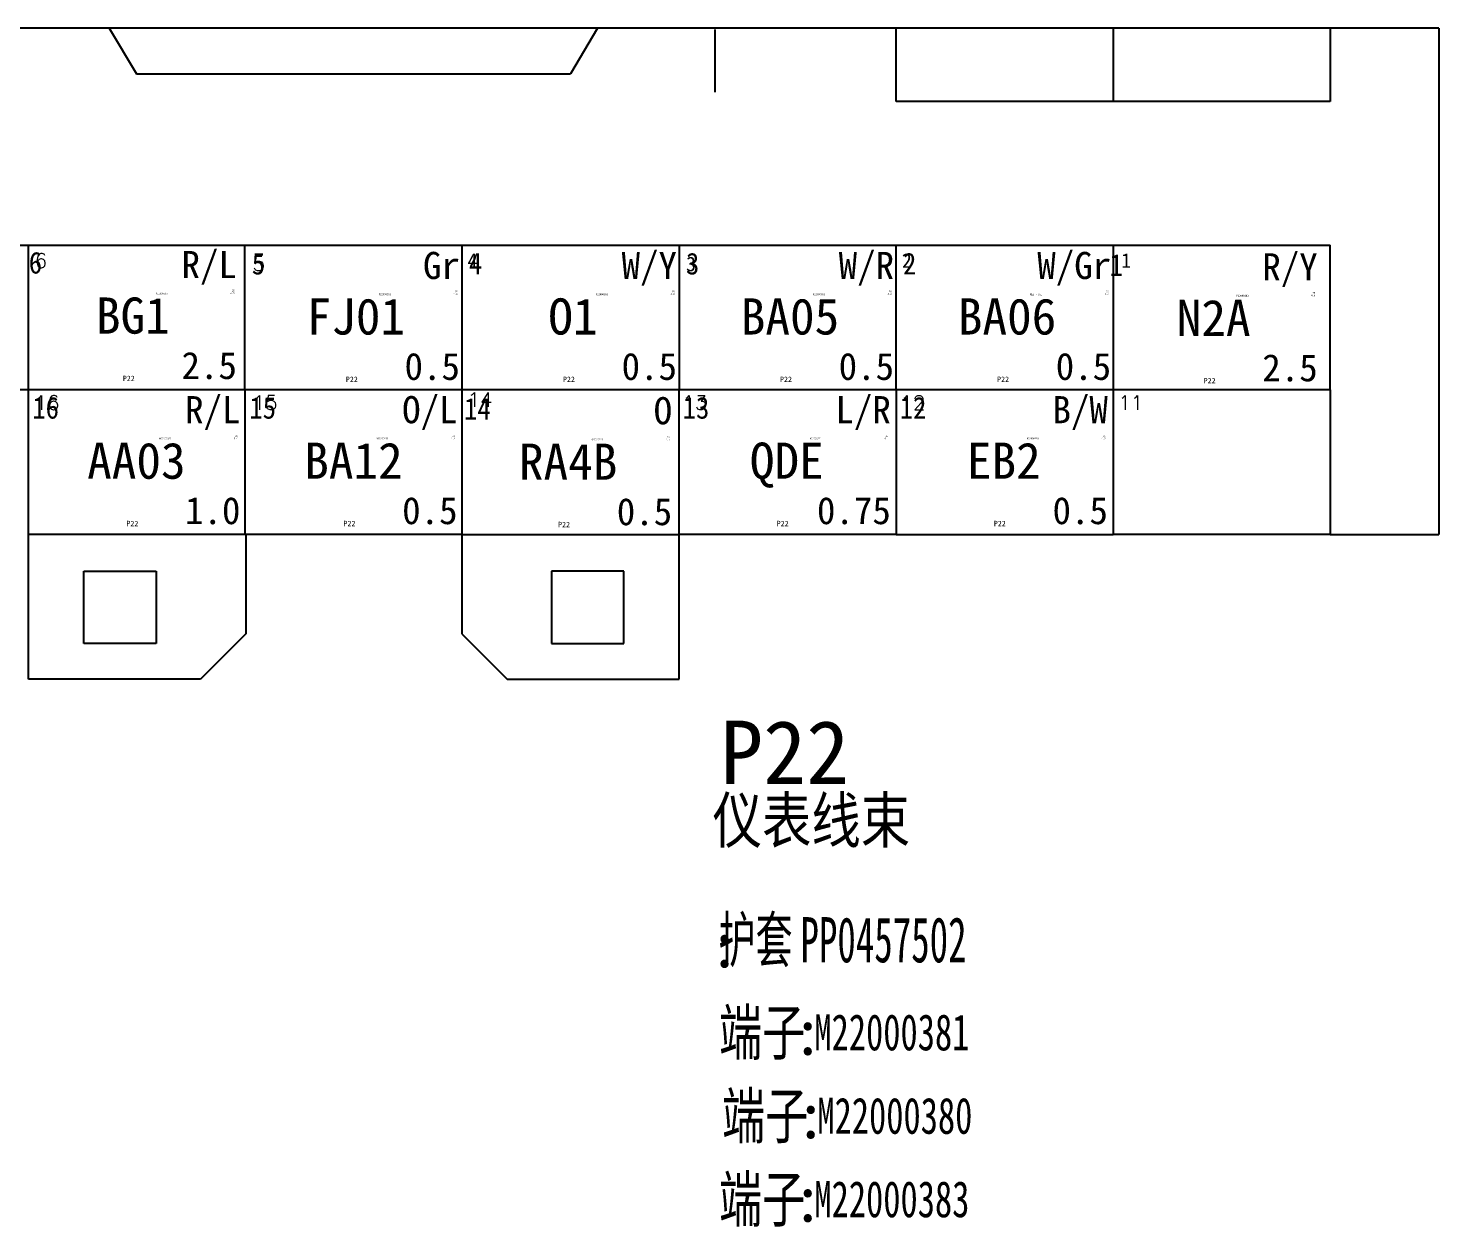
# Model space of a CAD drawing. Header units: millimetres. Extents: x -2653 to 6698, y -4403 to -42.
# Drawn here: x 518.2 to 596.2, y -987.4 to -921.1 of the extents above; entities that cross this region are included whole.
import ezdxf
from ezdxf.enums import TextEntityAlignment as Align

# ---------------------------------------------------------------- set-up
doc = ezdxf.new("R2010")
doc.units = ezdxf.units.MM
doc.header["$MEASUREMENT"] = 0
for name, color, linetype in [('文字', 3, 'Continuous'), ('轮廓线', 7, 'Continuous'), ('连接器-供应商', 43, 'Continuous'), ('连接器-功能', 63, 'Continuous'), ('连接器-名称', 53, 'Continuous'), ('连接器-编码', 52, 'Continuous'), ('附件-供应商', 43, 'Continuous'), ('附件-名称', 53, 'Continuous'), ('附件-数量', 21, 'Continuous'), ('附件-编码', 52, 'Continuous')]:
    doc.layers.add(name, color=color, linetype=linetype)
for name, color, linetype, plot in [('连接器-不打印', 1, 'Continuous', False), ('连接器-位置', 12, 'Continuous', False), ('附件-不打印', 2, 'Continuous', False), ('隐藏-剥皮长度', 2, 'Continuous', False), ('隐藏-加余量', 1, 'Continuous', False), ('隐藏-备注', 1, 'Continuous', False), ('隐藏-孔位', 1, 'Continuous', False), ('隐藏-对应端子', 2, 'Continuous', False), ('隐藏-规格', 1, 'Continuous', False), ('隐藏-辅助信息', 3, 'Continuous', False), ('隐藏-防水栓', 2, 'Continuous', False)]:
    doc.layers.add(name, color=color, linetype=linetype, plot=plot)
doc.styles.add('CL', font='', dxfattribs={"height": 2})
doc.styles.get("Standard").update_dxf_attribs({"font": 'txt', "bigfont": 'gbcbig.shx'})
doc.styles.get('CL').set_extended_font_data('SimSun')

# ---------------------------------------------------------------- blocks, each defined once
blk = doc.blocks.new('936131-1')
for p, q in [((703.73, 829.04), (694.23, 829.04)), ((694.23, 829.04), (694.23, 821.04)), ((706.23, 826.54), (703.73, 829.04)), ((718.183, 826.54), (720.683, 829.04)), ((720.683, 829.04), (730.183, 829.04)), ((730.183, 829.04), (730.183, 805.04)), ((701.281, 827.075), (697.281, 827.075)), ((697.281, 827.075), (697.283, 823.075)), ((701.281, 823.075), (701.281, 827.075)), ((723.132, 827.075), (727.132, 827.075)), ((723.132, 823.075), (723.132, 827.075)), ((727.132, 827.075), (727.13, 823.075)), ((706.23, 805.04), (706.23, 826.54)), ((718.183, 821.04), (718.183, 826.54)), ((697.281, 823.075), (701.281, 823.075)), ((727.132, 823.075), (723.132, 823.075)), ((658.23, 821.04), (652.23, 821.04)), ((652.23, 793.04), (652.23, 821.04)), ((658.23, 821.04), (670.23, 821.04)), ((658.23, 813.04), (658.23, 821.04)), ((670.23, 805.04), (670.23, 821.04)), ((682.23, 821.04), (670.23, 821.04)), ((682.23, 813.04), (682.23, 821.04)), ((682.23, 821.04), (694.23, 821.04)), ((694.23, 821.04), (694.23, 813.04)), ((706.23, 821.04), (694.23, 821.04)), ((706.23, 821.04), (718.23, 821.04)), ((718.23, 813.04), (718.23, 821.04)), ((718.23, 813.04), (718.23, 821.04)), ((718.23, 813.04), (718.23, 821.04)), ((718.23, 813.04), (718.23, 821.04)), ((718.23, 813.04), (718.23, 821.04)), ((718.23, 813.04), (718.23, 821.04)), ((718.23, 821.04), (730.23, 821.04)), ((718.23, 813.04), (718.23, 821.04)), ((658.23, 813.04), (658.23, 805.04)), ((658.23, 813.04), (658.23, 805.04)), ((658.23, 813.04), (778.23, 813.04)), ((670.23, 805.04), (670.23, 813.04)), ((682.23, 813.04), (682.23, 805.04)), ((694.23, 805.04), (694.23, 813.04)), ((718.23, 813.04), (718.23, 805.04)), ((718.23, 813.04), (718.23, 805.04)), ((718.23, 813.04), (718.23, 805.04)), ((778.23, 805.04), (658.23, 805.04)), ((658.23, 793.04), (658.23, 797.093)), ((658.23, 797.093), (682.23, 797.093)), ((670.23, 793.04), (670.23, 797.093)), ((682.23, 797.093), (682.23, 793.04)), ((692.242, 793.116), (692.242, 796.578)), ((698.73, 793.04), (700.23, 795.572)), ((724.229, 795.572), (700.23, 795.572)), ((725.729, 793.04), (724.229, 795.572)), ((652.23, 793.04), (784.23, 793.04))]:
    blk.add_line(p, q)
at = {"char_height": 0.8, "attachment_point": 1, "rotation": 180}
for s, insert, width in [('11', (669.945, 813.352), 1.6732), ('12', (681.992, 813.352), 1.6732), ('13', (694.039, 813.352), 2.00784), ('15', (717.798, 813.352), 1.6732), ('16', (729.845, 813.352), 2.67713), ('14', (705.919, 813.184), 1.6732), ('{\\fSimSun|b0|i0|c134|p2;1}', (669.785, 805.488), 1.13649), ('{\\fSimSun|b0|i0|c134|p2;2}', (681.908, 805.488), 3.03064), ('{\\fSimSun|b0|i0|c134|p2;3}', (693.841, 805.678), 3.22005), ('{\\fSimSun|b0|i0|c134|p2;4}', (705.919, 805.493), 2.50981), ('5', (717.798, 805.66), 1.50588), ('6', (729.845, 805.493), 2.34249)]:
    blk.add_mtext(s, dxfattribs=dict(at, insert=insert, width=width))
blk = doc.blocks.new('连接器')
at = {"layer": '文字', "style": 'CL'}
blk.add_text(':', height=2.5, dxfattribs=at).set_placement((-3.933, -4.363), align=Align.MIDDLE_CENTER)
at = {"layer": '连接器-不打印', "color": 2, "style": 'CL', "width": 0.6, "flags": 5}
for tag, p in [('供方编码', (-7.189, -6.29)), ('数量', (-5.117, -5.838))]:
    blk.add_attdef(tag, text='', height=0.2, dxfattribs=at).set_placement(p, align=Align.MIDDLE_LEFT)
at = {"layer": '连接器-不打印', "color": 1, "style": 'CL', "width": 0.6, "flags": 5}
for tag, p in [('选项', (-7.189, -6.058)), ('备注', (-2.936, -6.058))]:
    blk.add_attdef(tag, text='', height=0.2, dxfattribs=at).set_placement(p, align=Align.MIDDLE_LEFT)
at = {"layer": '连接器-不打印', "color": 3, "style": 'CL', "width": 0.6, "flags": 5}
for tag, p in [('工位', (-7.189, -5.838)), ('规格', (-2.939, -5.838))]:
    blk.add_attdef(tag, text='', height=0.2, dxfattribs=at).set_placement(p, align=Align.MIDDLE_LEFT)
at = {"layer": '连接器-不打印', "color": 1, "style": 'CL', "width": 0.6, "flags": 1}
for tag, p in [('加余量', (-4.967, -6.058)), ('单位', (-4.967, -6.29)), ('自带线', (-2.765, -6.29))]:
    blk.add_attdef(tag, text='', height=0.2, dxfattribs=at).set_placement(p, align=Align.MIDDLE_CENTER)
at = {"layer": '连接器-位置', "color": 1, "style": 'CL', "flags": 4}
blk.add_attdef('位置', text='', height=3.5, dxfattribs=at).set_placement((-4.408, 2.42), align=Align.MIDDLE_CENTER)
at = {"layer": '连接器-供应商', "color": 3, "style": 'CL', "width": 0.6, "flags": 4}
blk.add_attdef('供应商', text='', height=2.5, dxfattribs=at).set_placement((-16.811, -4.38), align=Align.MIDDLE_RIGHT)
at = {"layer": '连接器-功能', "color": 3, "style": 'CL', "width": 0.8, "flags": 4}
blk.add_attdef('功能', text='', height=2.5, dxfattribs=at).set_placement((-4.341, -1.264), align=Align.MIDDLE_CENTER)
at = {"layer": '连接器-名称', "color": 3, "style": 'CL', "width": 0.6, "flags": 4}
blk.add_attdef('名称', text='', height=2.5, dxfattribs=at).set_placement((-4.1, -4.363), align=Align.MIDDLE_RIGHT)
at = {"layer": '连接器-编码', "color": 2, "style": 'CL', "width": 0.6, "flags": 4}
blk.add_attdef('编码', text='', height=2.5, dxfattribs=at).set_placement((-3.662, -4.363), align=Align.MIDDLE_LEFT)
blk = doc.blocks.new('附件')
at = {"layer": '文字', "color": 3, "style": 'CL'}
blk.add_text(':', height=2.5, dxfattribs=at).set_placement((-3.788, -0.382), align=Align.MIDDLE_CENTER)
at = {"layer": '附件-不打印', "color": 3, "style": 'CL', "width": 0.7, "flags": 5}
for tag, p in [('供方编码', (-8.485, -1.616)), ('范围', (-8.485, -1.318)), ('工位', (-6.896, -1.318)), ('位置', (-5.306, -1.318))]:
    blk.add_attdef(tag, text='', height=0.2, dxfattribs=at).set_placement(p, align=Align.MIDDLE_CENTER)
at = {"layer": '附件-不打印', "color": 1, "style": 'CL'}
for tag, width, flags, p in [('选项', 0.7, 13, (-6.896, -1.616)), ('备注', 0.7, 5, (-5.306, -1.616)), ('规格', 0.7, 5, (-3.717, -1.616)), ('单位', 0.6, 1, (-3.717, -1.318))]:
    blk.add_attdef(tag, text='', height=0.2, dxfattribs=dict(at, width=width, flags=flags)).set_placement(p, align=Align.MIDDLE_CENTER)
at = {"layer": '附件-供应商', "color": 3, "style": 'CL', "width": 0.7, "flags": 8}
blk.add_attdef('供应商', text='', height=2.5, dxfattribs=at).set_placement((-13.399, -0.419), align=Align.MIDDLE_RIGHT)
at = {"layer": '附件-名称', "color": 3, "style": 'CL', "width": 0.7, "flags": 4}
blk.add_attdef('名称', text='', height=2.5, dxfattribs=at).set_placement((-3.92, -0.382), align=Align.MIDDLE_RIGHT)
at = {"layer": '附件-数量', "color": 2, "style": 'CL', "width": 0.7, "flags": 2}
blk.add_attdef('*', text='', height=1, dxfattribs=at).set_placement((15.719, -0.382), align=Align.MIDDLE_CENTER)
at = {"layer": '附件-数量', "color": 2, "style": 'CL', "width": 0.7, "flags": 4}
blk.add_attdef('数量', text='', height=1.2, dxfattribs=at).set_placement((16.072, -0.382), align=Align.MIDDLE_LEFT)
at = {"layer": '附件-编码', "color": 2, "style": 'CL', "width": 0.7, "flags": 4}
blk.add_attdef('编码', text='', height=2.5, dxfattribs=at).set_placement((-3.651, -0.382), align=Align.MIDDLE_LEFT)
blk = doc.blocks.new('电线2')
at = {"layer": '轮廓线', "color": 7, "style": 'CL', "flags": 4}
for tag, p in [('颜色', (5.879, 2.803)), ('线径', (5.879, -2.776))]:
    blk.add_attdef(tag, text='', height=1.5, dxfattribs=at).set_placement(p, align=Align.MIDDLE_RIGHT)
blk.add_attdef('线号', text='', height=2, dxfattribs=at).set_placement((0.127, -0.016), align=Align.MIDDLE_CENTER)
at = {"layer": '隐藏-剥皮长度', "color": 2, "style": 'CL', "width": 0.9, "flags": 4}
blk.add_attdef('剥皮', text='', height=0.1, dxfattribs=at).set_placement((5.742, 1.222), align=Align.MIDDLE_RIGHT)
at = {"layer": '隐藏-加余量', "color": 1, "style": 'CL', "width": 0.9, "flags": 4}
blk.add_attdef('加余量', text='', height=0.1, dxfattribs=at).set_placement((5.742, 1.362), align=Align.MIDDLE_RIGHT)
at = {"layer": '隐藏-备注', "color": 1, "style": 'CL', "width": 0.9, "flags": 5}
blk.add_attdef('备注', text='', height=0.1, dxfattribs=at).set_placement((3.704, -1.38), align=Align.MIDDLE_CENTER)
at = {"layer": '隐藏-孔位', "color": 6, "style": 'CL', "width": 0.9, "flags": 4}
blk.add_attdef('孔位', text='', height=1.2, dxfattribs=at).set_placement((-5.625, 2.907), align=Align.MIDDLE_LEFT)
at = {"layer": '隐藏-对应端子', "color": 2, "style": 'CL', "width": 0.9, "flags": 4}
blk.add_attdef('对应簧片', text='', height=0.1, dxfattribs=at).set_placement((2.055, 1.208), align=Align.MIDDLE_RIGHT)
at = {"layer": '隐藏-规格', "color": 1, "style": 'CL', "width": 0.9, "flags": 5}
blk.add_attdef('规格', text='', height=0.2, dxfattribs=at).set_placement((5.742, -1.391), align=Align.MIDDLE_RIGHT)
at = {"layer": '隐藏-辅助信息', "color": 2, "style": 'CL', "width": 0.9, "flags": 5}
for tag, p in [('辅助', (3.704, 1.511)), ('标识管', (3.704, -1.138))]:
    blk.add_attdef(tag, text='', height=0.1, dxfattribs=at).set_placement(p, align=Align.MIDDLE_CENTER)
at = {"layer": '隐藏-辅助信息', "color": 3, "style": 'CL', "width": 0.9, "flags": 5}
for tag, p in [('供方编码', (3.704, 1.236)), ('编码', (3.704, 1.37))]:
    blk.add_attdef(tag, text='', height=0.1, dxfattribs=at).set_placement(p, align=Align.MIDDLE_CENTER)
for tag, p in [('线种', (2.055, -1.261)), ('工位', (2.055, -1.38))]:
    blk.add_attdef(tag, text='', height=0.1, dxfattribs=at).set_placement(p, align=Align.MIDDLE_RIGHT)
at = {"layer": '隐藏-辅助信息', "color": 1, "style": 'CL', "width": 0.9, "flags": 5}
blk.add_attdef('选项', text='', height=0.1, dxfattribs=at).set_placement((3.704, -1.261), align=Align.MIDDLE_CENTER)
at = {"layer": '隐藏-辅助信息', "color": 4, "style": 'CL', "width": 0.9, "flags": 4}
blk.add_attdef('位置', text='', height=0.3, dxfattribs=at).set_placement((-0.094, -3.491), align=Align.MIDDLE_CENTER)
at = {"layer": '隐藏-防水栓', "color": 2, "style": 'CL', "width": 0.9, "flags": 4}
blk.add_attdef('防水栓', text='', height=0.1, dxfattribs=at).set_placement((2.055, 1.362), align=Align.MIDDLE_RIGHT)

msp = doc.modelspace()

# ---------------------------------------------------------------- block references
at = {"lineweight": -3, "rotation": 180}
msp.add_blockref('936131-1', (1248.429, -128.092), dxfattribs=at)
at = {"lineweight": -3}
ref = msp.add_blockref('电线2', (523.88, -937.007), dxfattribs=at)
ref.add_attrib('线号', 'BG1', dxfattribs={"layer": '轮廓线', "color": 7, "height": 2, "style": 'CL'}).set_placement((524.007, -937.023), align=Align.MIDDLE_CENTER)
ref.add_attrib('线径', '2.5', dxfattribs={"layer": '轮廓线', "color": 7, "height": 1.5, "style": 'CL'}).set_placement((529.758, -939.782), align=Align.MIDDLE_RIGHT)
ref.add_attrib('颜色', 'R/L', dxfattribs={"layer": '轮廓线', "color": 7, "height": 1.5, "style": 'CL'}).set_placement((529.758, -934.203), align=Align.MIDDLE_RIGHT)
ref.add_attrib('孔位', '6', dxfattribs={"layer": '隐藏-孔位', "color": 6, "height": 1.2, "style": 'CL', "width": 0.9}).set_placement((518.255, -934.1), align=Align.MIDDLE_LEFT)
ref.add_attrib('剥皮', '4.0', dxfattribs={"layer": '隐藏-剥皮长度', "color": 2, "height": 0.1, "style": 'CL', "width": 0.9}).set_placement((529.621, -935.785), align=Align.MIDDLE_RIGHT)
ref.add_attrib('对应簧片', 'M22000383', dxfattribs={"layer": '隐藏-对应端子', "color": 2, "height": 0.1, "style": 'CL', "width": 0.9}).set_placement((525.935, -935.798), align=Align.MIDDLE_RIGHT)
ref.add_attrib('加余量', '25', dxfattribs={"layer": '隐藏-加余量', "color": 1, "height": 0.1, "style": 'CL', "width": 0.9}).set_placement((529.621, -935.645), align=Align.MIDDLE_RIGHT)
ref.add_attrib('位置', 'P22', dxfattribs={"layer": '隐藏-辅助信息', "color": 4, "height": 0.3, "style": 'CL', "width": 0.9}).set_placement((523.785, -940.497), align=Align.MIDDLE_CENTER)
ref = msp.add_blockref('电线2', (536.207, -937.057), dxfattribs=at)
ref.add_attrib('线号', 'FJ01', dxfattribs={"layer": '轮廓线', "color": 7, "height": 2, "style": 'CL'}).set_placement((536.334, -937.073), align=Align.MIDDLE_CENTER)
ref.add_attrib('线径', '0.5', dxfattribs={"layer": '轮廓线', "color": 7, "height": 1.5, "style": 'CL'}).set_placement((542.086, -939.832), align=Align.MIDDLE_RIGHT)
ref.add_attrib('颜色', 'Gr', dxfattribs={"layer": '轮廓线', "color": 7, "height": 1.5, "style": 'CL'}).set_placement((542.086, -934.253), align=Align.MIDDLE_RIGHT)
ref.add_attrib('孔位', '5', dxfattribs={"layer": '隐藏-孔位', "color": 6, "height": 1.2, "style": 'CL', "width": 0.9}).set_placement((530.583, -934.15), align=Align.MIDDLE_LEFT)
ref.add_attrib('剥皮', '4.0', dxfattribs={"layer": '隐藏-剥皮长度', "color": 2, "height": 0.1, "style": 'CL', "width": 0.9}).set_placement((541.949, -935.835), align=Align.MIDDLE_RIGHT)
ref.add_attrib('对应簧片', 'M22000381', dxfattribs={"layer": '隐藏-对应端子', "color": 2, "height": 0.1, "style": 'CL', "width": 0.9}).set_placement((538.263, -935.848), align=Align.MIDDLE_RIGHT)
ref.add_attrib('加余量', '25', dxfattribs={"layer": '隐藏-加余量', "color": 1, "height": 0.1, "style": 'CL', "width": 0.9}).set_placement((541.949, -935.695), align=Align.MIDDLE_RIGHT)
ref.add_attrib('位置', 'P22', dxfattribs={"layer": '隐藏-辅助信息', "color": 4, "height": 0.3, "style": 'CL', "width": 0.9}).set_placement((536.113, -940.547), align=Align.MIDDLE_CENTER)
ref = msp.add_blockref('电线2', (548.207, -937.057), dxfattribs=at)
ref.add_attrib('线号', 'O1', dxfattribs={"layer": '轮廓线', "color": 7, "height": 2, "style": 'CL'}).set_placement((548.334, -937.073), align=Align.MIDDLE_CENTER)
ref.add_attrib('线径', '0.5', dxfattribs={"layer": '轮廓线', "color": 7, "height": 1.5, "style": 'CL'}).set_placement((554.086, -939.832), align=Align.MIDDLE_RIGHT)
ref.add_attrib('颜色', 'W/Y', dxfattribs={"layer": '轮廓线', "color": 7, "height": 1.5, "style": 'CL'}).set_placement((554.086, -934.253), align=Align.MIDDLE_RIGHT)
ref.add_attrib('孔位', '4', dxfattribs={"layer": '隐藏-孔位', "color": 6, "height": 1.2, "style": 'CL', "width": 0.9}).set_placement((542.583, -934.15), align=Align.MIDDLE_LEFT)
ref.add_attrib('剥皮', '4.0', dxfattribs={"layer": '隐藏-剥皮长度', "color": 2, "height": 0.1, "style": 'CL', "width": 0.9}).set_placement((553.949, -935.835), align=Align.MIDDLE_RIGHT)
ref.add_attrib('对应簧片', 'M22000381', dxfattribs={"layer": '隐藏-对应端子', "color": 2, "height": 0.1, "style": 'CL', "width": 0.9}).set_placement((550.263, -935.848), align=Align.MIDDLE_RIGHT)
ref.add_attrib('加余量', '25', dxfattribs={"layer": '隐藏-加余量', "color": 1, "height": 0.1, "style": 'CL', "width": 0.9}).set_placement((553.949, -935.695), align=Align.MIDDLE_RIGHT)
ref.add_attrib('位置', 'P22', dxfattribs={"layer": '隐藏-辅助信息', "color": 4, "height": 0.3, "style": 'CL', "width": 0.9}).set_placement((548.113, -940.547), align=Align.MIDDLE_CENTER)
ref = msp.add_blockref('电线2', (560.207, -937.057), dxfattribs=at)
ref.add_attrib('线号', 'BA05', dxfattribs={"layer": '轮廓线', "color": 7, "height": 2, "style": 'CL'}).set_placement((560.334, -937.073), align=Align.MIDDLE_CENTER)
ref.add_attrib('线径', '0.5', dxfattribs={"layer": '轮廓线', "color": 7, "height": 1.5, "style": 'CL'}).set_placement((566.086, -939.832), align=Align.MIDDLE_RIGHT)
ref.add_attrib('颜色', 'W/R', dxfattribs={"layer": '轮廓线', "color": 7, "height": 1.5, "style": 'CL'}).set_placement((566.086, -934.253), align=Align.MIDDLE_RIGHT)
ref.add_attrib('孔位', '3', dxfattribs={"layer": '隐藏-孔位', "color": 6, "height": 1.2, "style": 'CL', "width": 0.9}).set_placement((554.583, -934.15), align=Align.MIDDLE_LEFT)
ref.add_attrib('剥皮', '4.0', dxfattribs={"layer": '隐藏-剥皮长度', "color": 2, "height": 0.1, "style": 'CL', "width": 0.9}).set_placement((565.949, -935.835), align=Align.MIDDLE_RIGHT)
ref.add_attrib('对应簧片', 'M22000381', dxfattribs={"layer": '隐藏-对应端子', "color": 2, "height": 0.1, "style": 'CL', "width": 0.9}).set_placement((562.263, -935.848), align=Align.MIDDLE_RIGHT)
ref.add_attrib('加余量', '25', dxfattribs={"layer": '隐藏-加余量', "color": 1, "height": 0.1, "style": 'CL', "width": 0.9}).set_placement((565.949, -935.695), align=Align.MIDDLE_RIGHT)
ref.add_attrib('位置', 'P22', dxfattribs={"layer": '隐藏-辅助信息', "color": 4, "height": 0.3, "style": 'CL', "width": 0.9}).set_placement((560.113, -940.547), align=Align.MIDDLE_CENTER)
ref = msp.add_blockref('电线2', (572.207, -937.057), dxfattribs=at)
ref.add_attrib('线号', 'BA06', dxfattribs={"layer": '轮廓线', "color": 7, "height": 2, "style": 'CL'}).set_placement((572.334, -937.073), align=Align.MIDDLE_CENTER)
ref.add_attrib('线径', '0.5', dxfattribs={"layer": '轮廓线', "color": 7, "height": 1.5, "style": 'CL'}).set_placement((578.086, -939.832), align=Align.MIDDLE_RIGHT)
ref.add_attrib('颜色', 'W/Gr', dxfattribs={"layer": '轮廓线', "color": 7, "height": 1.5, "style": 'CL'}).set_placement((578.086, -934.253), align=Align.MIDDLE_RIGHT)
ref.add_attrib('孔位', '2', dxfattribs={"layer": '隐藏-孔位', "color": 6, "height": 1.2, "style": 'CL', "width": 0.9}).set_placement((566.583, -934.15), align=Align.MIDDLE_LEFT)
ref.add_attrib('剥皮', '4.0', dxfattribs={"layer": '隐藏-剥皮长度', "color": 2, "height": 0.1, "style": 'CL', "width": 0.9}).set_placement((577.949, -935.835), align=Align.MIDDLE_RIGHT)
ref.add_attrib('对应簧片', 'M22000381', dxfattribs={"layer": '隐藏-对应端子', "color": 2, "height": 0.1, "style": 'CL', "width": 0.9}).set_placement((574.263, -935.848), align=Align.MIDDLE_RIGHT)
ref.add_attrib('加余量', '25', dxfattribs={"layer": '隐藏-加余量', "color": 1, "height": 0.1, "style": 'CL', "width": 0.9}).set_placement((577.949, -935.695), align=Align.MIDDLE_RIGHT)
ref.add_attrib('位置', 'P22', dxfattribs={"layer": '隐藏-辅助信息', "color": 4, "height": 0.3, "style": 'CL', "width": 0.9}).set_placement((572.113, -940.547), align=Align.MIDDLE_CENTER)
at = {"color": 0, "lineweight": -3}
ref = msp.add_blockref('电线2', (583.626, -937.133), dxfattribs=at)
ref.add_attrib('线号', 'N2A', dxfattribs={"layer": '轮廓线', "color": 7, "height": 2, "style": 'CL'}).set_placement((583.753, -937.149), align=Align.MIDDLE_CENTER)
ref.add_attrib('线径', '2.5', dxfattribs={"layer": '轮廓线', "color": 7, "height": 1.5, "style": 'CL'}).set_placement((589.505, -939.908), align=Align.MIDDLE_RIGHT)
ref.add_attrib('颜色', 'R/Y', dxfattribs={"layer": '轮廓线', "color": 7, "height": 1.5, "style": 'CL'}).set_placement((589.505, -934.329), align=Align.MIDDLE_RIGHT)
ref.add_attrib('孔位', '1', dxfattribs={"layer": '隐藏-孔位', "color": 6, "height": 1.2, "style": 'CL', "width": 0.9}).set_placement((578.001, -934.226), align=Align.MIDDLE_LEFT)
ref.add_attrib('剥皮', '4.0', dxfattribs={"layer": '隐藏-剥皮长度', "color": 2, "height": 0.1, "style": 'CL', "width": 0.9}).set_placement((589.368, -935.911), align=Align.MIDDLE_RIGHT)
ref.add_attrib('对应簧片', 'M22000383', dxfattribs={"layer": '隐藏-对应端子', "color": 2, "height": 0.1, "style": 'CL', "width": 0.9}).set_placement((585.681, -935.924), align=Align.MIDDLE_RIGHT)
ref.add_attrib('加余量', '25', dxfattribs={"layer": '隐藏-加余量', "color": 1, "height": 0.1, "style": 'CL', "width": 0.9}).set_placement((589.368, -935.771), align=Align.MIDDLE_RIGHT)
ref.add_attrib('位置', 'P22', dxfattribs={"layer": '隐藏-辅助信息', "color": 4, "height": 0.3, "style": 'CL', "width": 0.9}).set_placement((583.532, -940.623), align=Align.MIDDLE_CENTER)
at = {"lineweight": -3}
ref = msp.add_blockref('电线2', (524.076, -945.032), dxfattribs=at)
ref.add_attrib('线号', 'AA03', dxfattribs={"layer": '轮廓线', "color": 7, "height": 2, "style": 'CL'}).set_placement((524.203, -945.048), align=Align.MIDDLE_CENTER)
ref.add_attrib('线径', '1.0', dxfattribs={"layer": '轮廓线', "color": 7, "height": 1.5, "style": 'CL'}).set_placement((529.955, -947.808), align=Align.MIDDLE_RIGHT)
ref.add_attrib('颜色', 'R/L', dxfattribs={"layer": '轮廓线', "color": 7, "height": 1.5, "style": 'CL'}).set_placement((529.955, -942.228), align=Align.MIDDLE_RIGHT)
ref.add_attrib('孔位', '16', dxfattribs={"layer": '隐藏-孔位', "color": 6, "height": 1.2, "style": 'CL', "width": 0.9}).set_placement((518.452, -942.125), align=Align.MIDDLE_LEFT)
ref.add_attrib('剥皮', '4.0', dxfattribs={"layer": '隐藏-剥皮长度', "color": 2, "height": 0.1, "style": 'CL', "width": 0.9}).set_placement((529.818, -943.81), align=Align.MIDDLE_RIGHT)
ref.add_attrib('对应簧片', 'M22000380', dxfattribs={"layer": '隐藏-对应端子', "color": 2, "height": 0.1, "style": 'CL', "width": 0.9}).set_placement((526.132, -943.824), align=Align.MIDDLE_RIGHT)
ref.add_attrib('加余量', '25', dxfattribs={"layer": '隐藏-加余量', "color": 1, "height": 0.1, "style": 'CL', "width": 0.9}).set_placement((529.818, -943.67), align=Align.MIDDLE_RIGHT)
ref.add_attrib('位置', 'P22', dxfattribs={"layer": '隐藏-辅助信息', "color": 4, "height": 0.3, "style": 'CL', "width": 0.9}).set_placement((523.982, -948.522), align=Align.MIDDLE_CENTER)
ref = msp.add_blockref('电线2', (536.076, -945.032), dxfattribs=at)
ref.add_attrib('线号', 'BA12', dxfattribs={"layer": '轮廓线', "color": 7, "height": 2, "style": 'CL'}).set_placement((536.203, -945.048), align=Align.MIDDLE_CENTER)
ref.add_attrib('线径', '0.5', dxfattribs={"layer": '轮廓线', "color": 7, "height": 1.5, "style": 'CL'}).set_placement((541.955, -947.808), align=Align.MIDDLE_RIGHT)
ref.add_attrib('颜色', 'O/L', dxfattribs={"layer": '轮廓线', "color": 7, "height": 1.5, "style": 'CL'}).set_placement((541.955, -942.228), align=Align.MIDDLE_RIGHT)
ref.add_attrib('孔位', '15', dxfattribs={"layer": '隐藏-孔位', "color": 6, "height": 1.2, "style": 'CL', "width": 0.9}).set_placement((530.452, -942.125), align=Align.MIDDLE_LEFT)
ref.add_attrib('剥皮', '4.0', dxfattribs={"layer": '隐藏-剥皮长度', "color": 2, "height": 0.1, "style": 'CL', "width": 0.9}).set_placement((541.818, -943.81), align=Align.MIDDLE_RIGHT)
ref.add_attrib('对应簧片', 'M22000381', dxfattribs={"layer": '隐藏-对应端子', "color": 2, "height": 0.1, "style": 'CL', "width": 0.9}).set_placement((538.132, -943.824), align=Align.MIDDLE_RIGHT)
ref.add_attrib('加余量', '25', dxfattribs={"layer": '隐藏-加余量', "color": 1, "height": 0.1, "style": 'CL', "width": 0.9}).set_placement((541.818, -943.67), align=Align.MIDDLE_RIGHT)
ref.add_attrib('位置', 'P22', dxfattribs={"layer": '隐藏-辅助信息', "color": 4, "height": 0.3, "style": 'CL', "width": 0.9}).set_placement((535.982, -948.522), align=Align.MIDDLE_CENTER)
ref = msp.add_blockref('电线2', (547.942, -945.089), dxfattribs=at)
ref.add_attrib('线号', 'RA4B', dxfattribs={"layer": '轮廓线', "color": 7, "height": 2, "style": 'CL'}).set_placement((548.069, -945.105), align=Align.MIDDLE_CENTER)
ref.add_attrib('线径', '0.5', dxfattribs={"layer": '轮廓线', "color": 7, "height": 1.5, "style": 'CL'}).set_placement((553.82, -947.865), align=Align.MIDDLE_RIGHT)
ref.add_attrib('颜色', 'O', dxfattribs={"layer": '轮廓线', "color": 7, "height": 1.5, "style": 'CL'}).set_placement((553.82, -942.285), align=Align.MIDDLE_RIGHT)
ref.add_attrib('孔位', '14', dxfattribs={"layer": '隐藏-孔位', "color": 6, "height": 1.2, "style": 'CL', "width": 0.9}).set_placement((542.317, -942.182), align=Align.MIDDLE_LEFT)
ref.add_attrib('剥皮', '4.0', dxfattribs={"layer": '隐藏-剥皮长度', "color": 2, "height": 0.1, "style": 'CL', "width": 0.9}).set_placement((553.684, -943.867), align=Align.MIDDLE_RIGHT)
ref.add_attrib('对应簧片', 'M22000381', dxfattribs={"layer": '隐藏-对应端子', "color": 2, "height": 0.1, "style": 'CL', "width": 0.9}).set_placement((549.997, -943.88), align=Align.MIDDLE_RIGHT)
ref.add_attrib('加余量', '25', dxfattribs={"layer": '隐藏-加余量', "color": 1, "height": 0.1, "style": 'CL', "width": 0.9}).set_placement((553.684, -943.727), align=Align.MIDDLE_RIGHT)
ref.add_attrib('位置', 'P22', dxfattribs={"layer": '隐藏-辅助信息', "color": 4, "height": 0.3, "style": 'CL', "width": 0.9}).set_placement((547.847, -948.579), align=Align.MIDDLE_CENTER)
ref = msp.add_blockref('电线2', (560.029, -945.032), dxfattribs=at)
ref.add_attrib('线号', 'QDE', dxfattribs={"layer": '轮廓线', "color": 7, "height": 2, "style": 'CL'}).set_placement((560.155, -945.048), align=Align.MIDDLE_CENTER)
ref.add_attrib('线径', '0.75', dxfattribs={"layer": '轮廓线', "color": 7, "height": 1.5, "style": 'CL'}).set_placement((565.907, -947.808), align=Align.MIDDLE_RIGHT)
ref.add_attrib('颜色', 'L/R', dxfattribs={"layer": '轮廓线', "color": 7, "height": 1.5, "style": 'CL'}).set_placement((565.907, -942.228), align=Align.MIDDLE_RIGHT)
ref.add_attrib('孔位', '13', dxfattribs={"layer": '隐藏-孔位', "color": 6, "height": 1.2, "style": 'CL', "width": 0.9}).set_placement((554.404, -942.125), align=Align.MIDDLE_LEFT)
ref.add_attrib('剥皮', '4.0', dxfattribs={"layer": '隐藏-剥皮长度', "color": 2, "height": 0.1, "style": 'CL', "width": 0.9}).set_placement((565.77, -943.81), align=Align.MIDDLE_RIGHT)
ref.add_attrib('对应簧片', 'M22000381', dxfattribs={"layer": '隐藏-对应端子', "color": 2, "height": 0.1, "style": 'CL', "width": 0.9}).set_placement((562.084, -943.824), align=Align.MIDDLE_RIGHT)
ref.add_attrib('加余量', '25', dxfattribs={"layer": '隐藏-加余量', "color": 1, "height": 0.1, "style": 'CL', "width": 0.9}).set_placement((565.77, -943.67), align=Align.MIDDLE_RIGHT)
ref.add_attrib('位置', 'P22', dxfattribs={"layer": '隐藏-辅助信息', "color": 4, "height": 0.3, "style": 'CL', "width": 0.9}).set_placement((559.934, -948.522), align=Align.MIDDLE_CENTER)
ref = msp.add_blockref('电线2', (572.029, -945.032), dxfattribs=at)
ref.add_attrib('线号', 'EB2', dxfattribs={"layer": '轮廓线', "color": 7, "height": 2, "style": 'CL'}).set_placement((572.155, -945.048), align=Align.MIDDLE_CENTER)
ref.add_attrib('线径', '0.5', dxfattribs={"layer": '轮廓线', "color": 7, "height": 1.5, "style": 'CL'}).set_placement((577.907, -947.808), align=Align.MIDDLE_RIGHT)
ref.add_attrib('颜色', 'B/W', dxfattribs={"layer": '轮廓线', "color": 7, "height": 1.5, "style": 'CL'}).set_placement((577.907, -942.228), align=Align.MIDDLE_RIGHT)
ref.add_attrib('孔位', '12', dxfattribs={"layer": '隐藏-孔位', "color": 6, "height": 1.2, "style": 'CL', "width": 0.9}).set_placement((566.404, -942.125), align=Align.MIDDLE_LEFT)
ref.add_attrib('剥皮', '4.0', dxfattribs={"layer": '隐藏-剥皮长度', "color": 2, "height": 0.1, "style": 'CL', "width": 0.9}).set_placement((577.77, -943.81), align=Align.MIDDLE_RIGHT)
ref.add_attrib('对应簧片', 'M22000381', dxfattribs={"layer": '隐藏-对应端子', "color": 2, "height": 0.1, "style": 'CL', "width": 0.9}).set_placement((574.084, -943.824), align=Align.MIDDLE_RIGHT)
ref.add_attrib('加余量', '25', dxfattribs={"layer": '隐藏-加余量', "color": 1, "height": 0.1, "style": 'CL', "width": 0.9}).set_placement((577.77, -943.67), align=Align.MIDDLE_RIGHT)
ref.add_attrib('位置', 'P22', dxfattribs={"layer": '隐藏-辅助信息', "color": 4, "height": 0.3, "style": 'CL', "width": 0.9}).set_placement((571.934, -948.522), align=Align.MIDDLE_CENTER)
ref = msp.add_blockref('连接器', (560.648, -967.456), dxfattribs=at)
ref.add_attrib('位置', 'P22', dxfattribs={"layer": '连接器-位置', "color": 1, "height": 3.5, "style": 'CL', "flags": 8}).set_placement((560.04, -961.172), align=Align.MIDDLE_CENTER)
ref.add_attrib('功能', '仪表线束', dxfattribs={"layer": '连接器-功能', "color": 3, "height": 2.5, "style": 'CL', "width": 0.8, "flags": 8}).set_placement((556.061, -964.931), align=Align.MIDDLE_LEFT)
ref.add_attrib('名称', '护套', dxfattribs={"layer": '连接器-名称', "color": 3, "height": 2.5, "style": 'CL', "width": 0.6, "flags": 8}).set_placement((560.476, -971.541), align=Align.MIDDLE_RIGHT)
ref.add_attrib('编码', 'PP0457502', dxfattribs={"layer": '连接器-编码', "color": 7, "height": 2.5, "style": 'CL', "width": 0.6}).set_placement((560.911, -971.541), align=Align.MIDDLE_LEFT)
ref = msp.add_blockref('附件', (565.104, -976.275), dxfattribs=at)
ref.add_attrib('名称', '端子', dxfattribs={"layer": '附件-名称', "color": 3, "height": 2.5, "style": 'CL', "width": 0.7, "flags": 8}).set_placement((561.18, -976.658), align=Align.MIDDLE_RIGHT)
ref.add_attrib('编码', 'M22000381', dxfattribs={"layer": '附件-编码', "color": 2, "height": 2, "style": 'CL', "width": 0.7}).set_placement((561.68, -976.658), align=Align.MIDDLE_LEFT)
ref = msp.add_blockref('附件', (565.269, -980.889), dxfattribs=at)
ref.add_attrib('名称', '端子', dxfattribs={"layer": '附件-名称', "color": 3, "height": 2.5, "style": 'CL', "width": 0.7, "flags": 8}).set_placement((561.345, -981.272), align=Align.MIDDLE_RIGHT)
ref.add_attrib('编码', 'M22000380', dxfattribs={"layer": '附件-编码', "color": 2, "height": 2, "style": 'CL', "width": 0.7}).set_placement((561.845, -981.272), align=Align.MIDDLE_LEFT)
ref = msp.add_blockref('附件', (565.104, -985.504), dxfattribs=at)
ref.add_attrib('名称', '端子', dxfattribs={"layer": '附件-名称', "color": 3, "height": 2.5, "style": 'CL', "width": 0.7, "flags": 8}).set_placement((561.18, -985.887), align=Align.MIDDLE_RIGHT)
ref.add_attrib('编码', 'M22000383', dxfattribs={"layer": '附件-编码', "color": 2, "height": 2, "style": 'CL', "width": 0.7}).set_placement((561.68, -985.887), align=Align.MIDDLE_LEFT)

doc.saveas('drawing.dxf')
